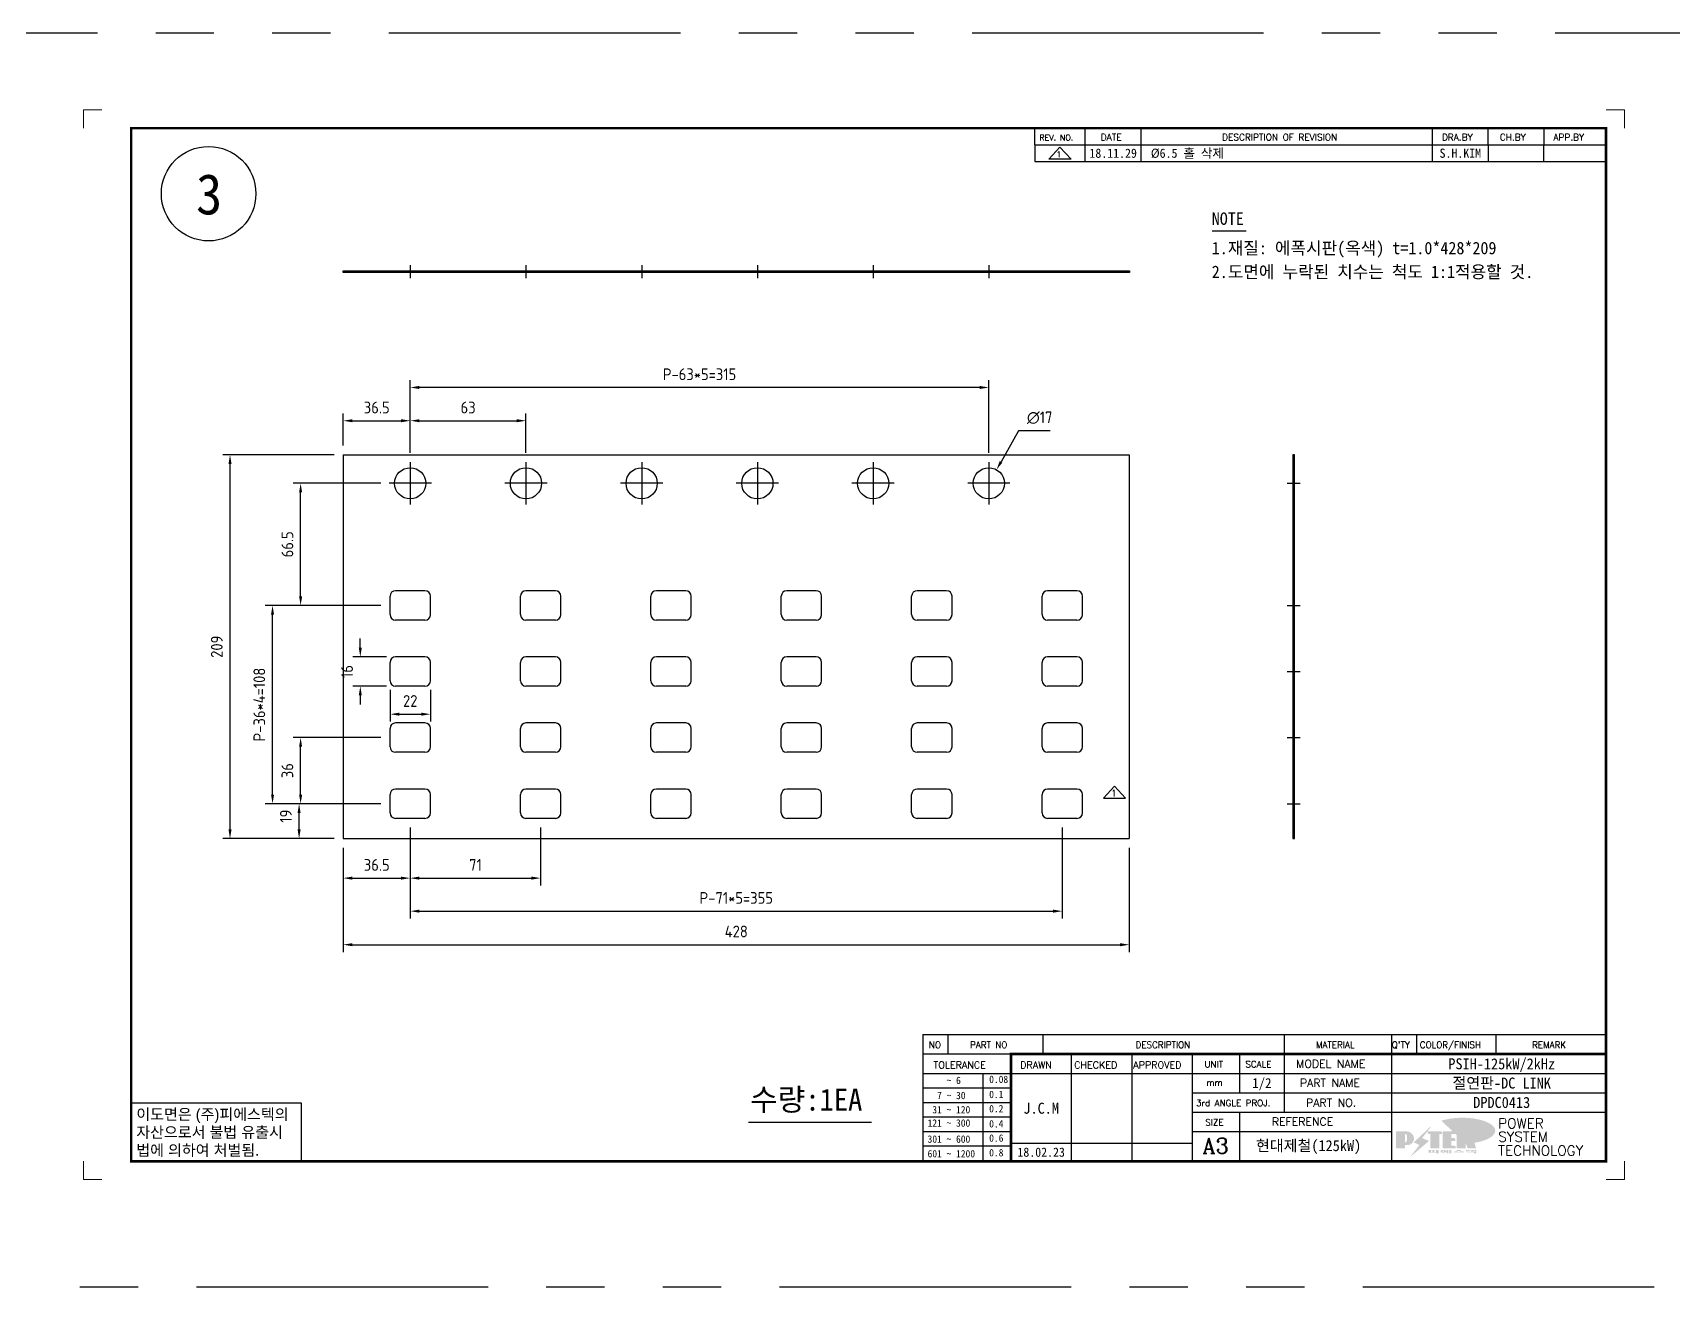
# Model space of a CAD drawing. Header units: millimetres. Extents: x 352 to 10586, y 0 to 3040.
# Drawn here: x 3558 to 4451, y 2121 to 2804 of the extents above; entities that cross this region are included whole.
import ezdxf
from ezdxf.enums import TextEntityAlignment as Align

# ---------------------------------------------------------------- set-up
doc = ezdxf.new("R2010")
doc.units = ezdxf.units.MM
for name, pattern in [('CENTER', [50.8, 31.75, -6.35, 6.35, -6.35]), ('HIDDEN', [9.525, 6.35, -3.175]), ('PHANTOM2', [31.75, 15.875, -3.175, 3.175, -3.175, 3.175, -3.175])]:
    doc.linetypes.add(name, pattern=pattern)
doc.layers.add('FORMAT-1', color=7, linetype='Continuous')
doc.layers.add('line', color=3, linetype='Continuous')
doc.styles.add('h1', font='')
doc.styles.add('HAN', font='')
doc.styles.add('RC', font='ROMANC.SHX')
doc.styles.add('ROMANS', font='romans')
doc.styles.add('ROMANT', font='romant')
doc.styles.get("Standard").update_dxf_attribs({"font": 'ISOCP.SHX', "bigfont": 'WHGTXT.SHX'})
doc.styles.get('h1').set_extended_font_data('New Gulim')
doc.styles.get('HAN').set_extended_font_data('GulimChe')
doc.dimstyles.new('PS-2', dxfattribs={"dimscale": 2, "dimtxt": 3.2, "dimasz": 2.5, "dimexe": 2, "dimexo": 2.5, "dimgap": 2, "dimtad": 1, "dimtoh": 1, "dimrnd": 0.05, "dimzin": 12, "dimdsep": 46, "dimtxsty": 'Standard', "dimcen": 0, "dimclrt": 2, "dimazin": 3, "dimtfac": 1, "dimtofl": 0, "dimtmove": 0, "dimatfit": 3, "dimfxl": 0, "dimtolj": 1, "dimtzin": 0, "dimarcsym": 0})

# ---------------------------------------------------------------- blocks, each defined once
blk = doc.blocks.new('re3')
at = {"color": 180}
for p, q in [((0, 0), (0, -4.55)), ((6.87, -0.64), (3.86, -3.91)), ((9.88, -3.91), (3.86, -3.91)), ((6.87, -0.64), (9.88, -3.91)), ((13.74, -4.55), (13.74, 0)), ((28.97, -4.55), (28.97, 0)), ((108.25, -4.55), (108.25, 0)), ((123.49, -4.55), (123.49, 0)), ((138.64, -4.55), (138.64, 0)), ((0, -4.55), (155.53, -4.55))]:
    blk.add_line(p, q, dxfattribs=at)
at = {"color": 2, "style": 'RC', "oblique": 15}
blk.add_attdef('REV.NO', text='', height=1.56, dxfattribs=at).set_placement((6.59, -2.56), align=Align.MIDDLE_CENTER)
blk.add_attdef('-1', text='', height=1.56, dxfattribs=at).set_placement((9.37, -1.66), align=Align.MIDDLE_LEFT)
at = {"color": 2, "style": 'HAN'}
for tag, p in [('REV.-DATE', (21.36, -2.28)), ('DRA.BY', (115.87, -2.28)), ('CH.BY', (131.07, -2.28)), ('APP.BY', (147.09, -2.28))]:
    blk.add_attdef(tag, text='', height=2.5, dxfattribs=at).set_placement(p, align=Align.MIDDLE_CENTER)
blk.add_attdef('DESCRIPTION-OF-REVISION', text='', height=2.5, dxfattribs=at).set_placement((31.61, -2.28), align=Align.MIDDLE_LEFT)
blk = doc.blocks.new('t3')
for p, q in [((0, 15.88), (46.25, 15.88)), ((0, 15.88), (0, 0)), ((46.25, 15.88), (46.25, 0)), ((0, 0), (46.25, 0))]:
    blk.add_line(p, q)
at = {"color": 1, "style": 'h1'}
for s, p in [('이도면은 (주)피에스텍의', (1.4, 11.29)), ('자산으로서 불법 유출시', (1.4, 6.41)), ('법에 의하여 처벌됨.', (1.4, 1.52))]:
    blk.add_text(s, height=3, dxfattribs=at).set_placement(p)
blk = doc.blocks.new('new LOGO')
at = {"layer": 'line'}
h = blk.add_hatch(color=1, dxfattribs=at)
h.paths.add_polyline_path([(41.5, 16.4), (54.3, 16.4, 1), (54.3, 82.9), (0, 82.9), (0, -0.1), (41.5, -0.1)])
h.paths.add_polyline_path([(41.5, 27.9), (41.5, 71.9), (43.6, 71.9, -0.414214), (54.6, 60.9), (54.6, 38.9, -0.414214), (43.6, 27.9)], flags=16)
h.paths.add_polyline_path([(214.7, 71.9), (227.5, 71.9), (227.5, 82.9), (159.7, 82.9), (159.7, 71.9), (172.5, 71.9), (172.5, -0.1), (214.7, -0.1)])
h.paths.add_polyline_path([(276, 37.4), (294.8, 37.4), (294.8, 49.1), (276, 49.1), (276, 71.9), (294.8, 71.9), (294.8, 82.9), (234.5, 82.9), (234.5, -0.1), (297, -0.1), (297, 10.9), (276, 10.9)])
h.paths.add_polyline_path([(347.2, 35.2), (359.7, -0.1), (400.5, -0.1), (379.6, 66.8), (399.7, 82.9), (380.6, 82.9), (347.2, 61.6), (347.2, 82.9), (305.5, 82.9), (305.5, -0.1), (347.2, -0.1)])
h = blk.add_hatch(color=250, dxfattribs=at)
h.paths.add_polyline_path([(44.5, 69.4), (46.6, 69.4, -0.129793), (52, 68, 0.221832), (43.6, 71.9), (41.5, 71.9), (41.5, 27.9), (43.6, 27.9, 0.02048), (44.5, 28)], flags=17)
h.paths.add_polyline_path([(44.5, 13.9), (57.3, 13.9, 0.72362), (77.1, 73.9, -0.679777), (54.3, 16.4), (41.5, 16.4), (41.5, -0.1), (3, -0.1), (3, -2.6), (44.5, -2.6)])
h.paths.add_polyline_path([(117.9, 14.2), (71.5, -44.4), (77.1, -39.6), (120.8, 15.6), (92, 28.9), (173.3, 106), (177.5, 111.4), (89.1, 27.6)])
h.paths.add_polyline_path([(162.7, 71.9), (162.7, 69.4), (172.5, 69.4), (172.5, 71.9)], flags=17)
h.paths.add_polyline_path([(217.7, 69.4), (230.5, 69.4), (230.5, 80.4), (227.5, 80.4), (227.5, 71.9), (214.7, 71.9), (214.7, -0.1), (175.5, -0.1), (175.5, -2.6), (217.7, -2.6)])
h.paths.add_polyline_path([(297.8, 46.6), (294.8, 46.6), (294.8, 37.4), (276, 37.4), (276, 10.9), (279, 10.9), (279, 34.9), (297.8, 34.9)])
h.paths.add_polyline_path([(300, 8.4), (297, 8.4), (297, -0.1), (237.5, -0.1), (237.5, -2.6), (300, -2.6)])
h.paths.add_polyline_path([(297.8, 80.4), (294.8, 80.4), (294.8, 71.9), (276, 71.9), (276, 49.1), (279, 49.1), (279, 69.4), (297.8, 69.4)])
h.paths.add_polyline_path([(350.2, 80.4), (347.2, 80.4), (347.2, 61.6), (350.2, 63.5)])
h.paths.add_polyline_path([(350.2, 26.7), (347.2, 35.2), (347.2, -0.1), (308.5, -0.1), (308.5, -2.6), (350.2, -2.6)])
h.paths.add_polyline_path([(402.7, 80.4), (396.5, 80.4), (379.6, 66.8), (400.5, -0.1), (361.8, -0.1), (362.7, -2.6), (403.5, -2.6), (382.6, 64.3)])
blk.add_hatch(color=5, dxfattribs=at).paths.add_polyline_path([(166.3, 35), (131, 49), (180.4, 112.7), (92, 28.9), (120.8, 15.6), (74.4, -43)])
h = blk.add_hatch(color=253, dxfattribs=at)
edge = h.paths.add_edge_path()
edge.add_ellipse((333.9, 86.4), major_axis=(-165.9, 0), ratio=0.39426, start_angle=111.51268, end_angle=334.46902)
edge.add_ellipse((314.1, 81.2), major_axis=(-153.7, 0), ratio=0.40699, start_angle=121.30662, end_angle=327.74369, ccw=False)
edge.add_line((394, 27.8), (394.7, 25.6))
h = blk.add_hatch(color=250, dxfattribs=at)
edge = h.paths.add_edge_path()
edge.add_ellipse((237.8, -17.6), major_axis=(-14.3, 0), ratio=0.526336, start_angle=192.2456, end_angle=269.07481)
edge.add_line((238.1, -10.1), (237.6, -10.1))
edge.add_ellipse((237.8, -17.6), major_axis=(-14.3, 0), ratio=0.526336, start_angle=270.92519, end_angle=449.07481)
edge.add_line((237.6, -25.1), (238.1, -25.1))
edge.add_ellipse((237.8, -17.6), major_axis=(-14.3, 0), ratio=0.526336, start_angle=450.92519, end_angle=527.7544)
edge.add_line((251.7, -19.2), (254.1, -19.2))
edge.add_line((254.1, -19.2), (254.1, -27.1))
edge.add_line((254.1, -27.1), (263.1, -27.1))
edge.add_line((263.1, -27.1), (263.1, -10.1))
edge.add_line((263.1, -10.1), (254.1, -10.1))
edge.add_line((254.1, -10.1), (254.1, -16))
edge.add_line((254.1, -16), (251.7, -16))
h.paths.add_polyline_path([(241, -16.4), (241, -18.7, -1), (234.4, -18.7), (234.4, -16.4, -1)], flags=16)
h.paths.add_polyline_path([(278.2, -10.1), (268.1, -10.1), (268.1, -27.1), (278.2, -27.1)])
h.paths.add_polyline_path([(310.3, -10.1), (310.3, -11.1, -0.157169), (289.3, -17.5), (294, -19.9, 0.128407), (316.3, -15.9, 0.128407), (338.6, -19.9), (343.3, -17.5, -0.157169), (322.2, -11.1), (322.2, -10.1)])
h.paths.add_polyline_path([(342.1, -25.1), (342.1, -22.3), (290.4, -22.3), (290.4, -25.1)])
h.paths.add_polyline_path([(352, -10.1), (352, -16.2, 0.414214), (354, -18.2), (378.7, -18.2), (378.7, -19.6), (390.2, -19.6), (390.2, -10.1), (378.7, -10.1), (378.7, -13.6), (374.7, -13.6), (374.7, -15.1), (378.7, -15.1), (378.7, -16.2), (364.7, -16.2), (364.7, -15.1), (371.2, -15.1), (371.2, -13.6), (364.7, -13.6), (364.7, -12.6), (374.7, -12.6), (374.7, -10.1)])
h.paths.add_polyline_path([(393.8, -10.1), (393.8, -19.6), (405, -19.6), (405, -10.1)])
h.paths.add_polyline_path([(405, -27.1), (405, -20.9), (356.8, -20.9), (356.8, -23), (391.8, -23), (391.8, -27.1)])
h.paths.add_polyline_path([(200.4, -10.1), (200.4, -22.3), (193.2, -22.3), (193.2, -12.6), (196.6, -12.6), (196.6, -10.1), (161, -10.1), (161, -12.6), (164.5, -12.6), (164.5, -22.3), (161, -22.3), (161, -25.1), (200.4, -25.1), (200.4, -27.1), (213.9, -27.1), (213.9, -10.1)])
h.paths.add_polyline_path([(182, -12.6), (175.6, -12.6), (175.6, -22.3), (182, -22.3)], flags=17)
blk = doc.blocks.new('format-3')
at = {"color": 3, "lineweight": 9}
for p, q in [((0, 286.3), (0, 291.3)), ((5, 291.3), (0, 291.3)), ((414.5, 291.3), (419.5, 291.3)), ((419.5, 286.3), (419.5, 291.3)), ((0, 5), (0, 0)), ((419.5, 5), (419.5, 0)), ((5, 0), (0, 0)), ((414.5, 0), (419.5, 0))]:
    blk.add_line(p, q, dxfattribs=at)
at = {"color": 180}
for p, q in [((258.97, 281.75), (258.97, 286.3)), ((272.71, 281.75), (272.71, 286.3)), ((287.94, 281.75), (287.94, 286.3)), ((367.22, 281.75), (367.22, 286.3)), ((382.45, 281.75), (382.45, 286.3)), ((397.61, 281.75), (397.61, 286.3)), ((258.97, 281.75), (414.5, 281.75)), ((228.5, 39.49), (228.5, 5)), ((228.5, 39.49), (414.5, 39.49)), ((235.29, 39.49), (235.29, 34.21)), ((261.24, 34.21), (261.24, 39.49)), ((326.9, 39.49), (326.9, 34.21)), ((356.11, 39.49), (356.11, 34.21)), ((362.93, 39.49), (362.93, 34.21)), ((384.48, 39.49), (384.48, 34.21)), ((228.5, 34.21), (252.48, 34.21)), ((268.96, 5), (268.96, 34.21)), ((285.45, 5), (285.45, 34.21)), ((301.94, 5), (301.94, 34.21)), ((314.72, 34.21), (314.72, 23.65)), ((326.9, 34.21), (326.9, 18.37)), ((356.11, 34.21), (356.11, 5)), ((228.5, 28.93), (252.48, 28.93)), ((244.89, 5.23), (244.89, 28.93)), ((252.48, 28.93), (414.5, 28.93)), ((228.5, 24.98), (252.48, 24.98)), ((301.94, 23.65), (414.5, 23.65)), ((228.5, 21.03), (252.48, 21.03)), ((301.94, 18.37), (414.5, 18.37)), ((314.72, 18.37), (314.72, 5)), ((228.5, 17.08), (252.48, 17.08)), ((228.5, 13.13), (252.48, 13.13)), ((228.5, 9.18), (252.48, 9.18)), ((252.48, 9.95), (301.94, 9.95)), ((301.94, 13.09), (356.11, 13.09))]:
    blk.add_line(p, q, dxfattribs=at)
at = {"const_width": 0.7}
blk.add_lwpolyline([(252.48, 5), (252.48, 34.21), (414.5, 34.21)], dxfattribs=at)
at = {"layer": 'FORMAT-1', "const_width": 0.7}
blk.add_lwpolyline([(13, 5), (13, 286.3), (414.5, 286.3), (414.5, 5)], close=True, dxfattribs=at)
blk.add_blockref('t3', (13, 5))
at = {"xscale": 0.05400000000000027, "yscale": 0.05400000000000027, "zscale": 0.05400000000000027}
blk.add_blockref('new LOGO', (357.35, 8.65), dxfattribs=at)
at = {"color": 2}
for s, height, style, p in [('REV. NO.', 1.56, 'RC', (260.23, 282.95)), ('DATE', 1.788, 'RC', (276.95, 282.94)), ('DESCRIPTION OF REVISION', 1.7875, 'RC', (309.98, 282.94)), ('DRA.BY', 1.788, 'RC', (369.83, 282.94)), ('CH.BY', 1.788, 'RC', (385.59, 282.94)), ('APP.BY', 1.788, 'RC', (400.18, 282.94)), ('NO', 1.742, 'RC', (230.16, 35.83)), ('PART NO', 1.742, 'RC', (241.36, 35.83)), ('DESCRIPTION', 1.7424, 'RC', (286.43, 35.83)), ('MATERIAL', 1.742, 'RC', (335.52, 35.83)), ("Q'TY", 1.742, 'RC', (356.17, 35.83)), ('COLOR/FINISH', 1.7424, 'RC', (363.8, 35.83)), ('REMARK', 1.742, 'RC', (394.37, 35.83)), (' TOLERANCE', 1.9, 'RC', (230.11, 30.22)), ('DRAWN', 1.9, 'RC', (255, 30.22)), ('CHECKED', 1.9, 'RC', (269.71, 30.22)), ('APPROVED', 1.9, 'RC', (285.8, 30.22)), ('UNIT', 1.742, 'RC', (305.19, 30.55)), ('SCALE', 1.742, 'RC', (316.32, 30.55)), ('MODEL NAME', 2.178, 'RC', (330.12, 30.46)), ('    ~ 6', 2, 'HAN', (229.8, 26.03)), ('0.08', 2, 'HAN', (246.57, 26.31)), ('PART NAME', 2.178, 'RC', (331.17, 25.24)), ('  7 ~ 30', 2, 'HAN', (229.8, 21.91)), ('0.1', 2, 'HAN', (246.57, 22.2)), ('mm', 1.742, 'RC', (305.67, 25.56)), (' 31 ~ 120', 2, 'HAN', (229.8, 18.04)), ('0.2', 2, 'HAN', (246.57, 18.32)), ('3rd ANGLE PROJ.', 1.7424, 'RC', (302.87, 19.97)), ('PART NO.', 2.178, 'RC', (332.84, 19.85)), ('121 ~ 300', 2, 'HAN', (229.8, 14.42)), ('0.4', 2, 'HAN', (246.57, 14.2)), ('SIZE', 1.742, 'RC', (305.39, 14.71)), ('REFERENCE', 2.178, 'RC', (323.52, 14.69)), ('301 ~ 600', 2, 'HAN', (229.8, 10.04)), ('0.6', 2, 'HAN', (246.57, 10.32)), ('601 ~ 1200', 2, 'HAN', (229.8, 6.05)), ('0.8', 2, 'HAN', (246.57, 6.33))]:
    blk.add_text(s, height=height, dxfattribs=dict(at, style=style)).set_placement(p)
at = {"style": 'ROMANT'}
for s, p in [('POWER', (385.15, 13.96)), ('TECHNOLOGY', (385.15, 6.56)), ('SYSTEM', (385.15, 10.31))]:
    blk.add_text(s, height=2.7, dxfattribs=at).set_placement(p)
at = {"color": 2, "lineweight": 25, "style": 'RC'}
blk.add_text('A3', height=4.182, dxfattribs=at).set_placement((304.61, 7.14))
at = {"style": 'HAN'}
for tag, height, p in [('MODEL-NAME', 3, (386.1, 31.53)), ('SCALE', 2.7, (320.81, 26.29)), ('PART-NAME', 3, (386.1, 26.29)), ('PART-NO', 3, (386.1, 21.01)), ('DRA-BY', 3, (260.72, 19.44)), ('CH-BY', 3, (277.21, 19.44)), ('APP-BY', 3, (293.7, 19.44)), ('관련업체', 3, (333.52, 9.26)), ('DRA-DATE', 2.5, (260.72, 7.47)), ('CH-DATE', 2.5, (277.21, 7.47)), ('APP-DATE', 2.5, (293.7, 7.47))]:
    blk.add_attdef(tag, text='', height=height, dxfattribs=at).set_placement(p, align=Align.MIDDLE_CENTER)
blk = doc.blocks.new('*D538')
at = {"color": 0, "lineweight": -2}
for p, q in [((3727.14, 2359.97), (3727.14, 2303.2)), ((4155.14, 2359.97), (4155.14, 2303.2)), ((3732.14, 2307.2), (4150.14, 2307.2))]:
    blk.add_line(p, q, dxfattribs=at)
at = {"color": 0}
for points in [[(3732.14, 2308.03), (3732.14, 2306.36), (3727.14, 2307.2)], [(4150.14, 2308.03), (4150.14, 2306.36), (4155.14, 2307.2)]]:
    blk.add_solid(points, dxfattribs=at)
at = {"layer": 'Defpoints', "color": 0}
for p in [(3727.14, 2364.97, -0.01), (4155.14, 2364.97, -0.01), (4155.14, 2307.2)]:
    blk.add_point(p, dxfattribs=at)
at = {"color": 2, "insert": (3941.14, 2314.4), "char_height": 6.4, "attachment_point": 5}
blk.add_mtext('\\A1;428', dxfattribs=at)
blk = doc.blocks.new('*D539')
at = {"color": 0, "lineweight": -2}
for p, q in [((3722.14, 2573.97), (3661.51, 2573.97)), ((3665.51, 2369.97), (3665.51, 2568.97)), ((3722.14, 2364.97), (3661.51, 2364.97))]:
    blk.add_line(p, q, dxfattribs=at)
at = {"color": 0}
for points in [[(3664.68, 2568.97), (3666.35, 2568.97), (3665.51, 2573.97)], [(3664.68, 2369.97), (3666.35, 2369.97), (3665.51, 2364.97)]]:
    blk.add_solid(points, dxfattribs=at)
at = {"layer": 'Defpoints', "color": 0}
for p in [(3665.51, 2573.97), (3727.14, 2573.97, -0.01), (3727.14, 2364.97, -0.01)]:
    blk.add_point(p, dxfattribs=at)
at = {"color": 2, "insert": (3658.31, 2469.47), "char_height": 6.4, "attachment_point": 5, "rotation": 90}
blk.add_mtext('\\A1;209', dxfattribs=at)
blk = doc.blocks.new('*D380')
at = {"color": 0, "lineweight": -2}
for p, q in [((3763.64, 2370.97), (3763.64, 2339.45)), ((3727.14, 2359.97), (3727.14, 2339.45)), ((3732.14, 2343.45), (3758.64, 2343.45))]:
    blk.add_line(p, q, dxfattribs=at)
at = {"color": 0}
for points in [[(3732.14, 2344.29), (3732.14, 2342.62), (3727.14, 2343.45)], [(3758.64, 2344.29), (3758.64, 2342.62), (3763.64, 2343.45)]]:
    blk.add_solid(points, dxfattribs=at)
at = {"layer": 'Defpoints', "color": 0}
for p in [(3763.64, 2375.97, -0.01), (3727.14, 2364.97, -0.01), (3763.64, 2343.45)]:
    blk.add_point(p, dxfattribs=at)
at = {"color": 2, "insert": (3745.39, 2350.65), "char_height": 6.4, "attachment_point": 5}
blk.add_mtext('\\A1;36.5', dxfattribs=at)
blk = doc.blocks.new('*D381')
at = {"color": 0, "lineweight": -2}
for p, q in [((3763.64, 2370.97), (3763.64, 2339.45)), ((3834.64, 2370.97), (3834.64, 2339.45)), ((3768.64, 2343.45), (3829.64, 2343.45))]:
    blk.add_line(p, q, dxfattribs=at)
at = {"color": 0}
for points in [[(3768.64, 2344.29), (3768.64, 2342.62), (3763.64, 2343.45)], [(3829.64, 2344.29), (3829.64, 2342.62), (3834.64, 2343.45)]]:
    blk.add_solid(points, dxfattribs=at)
at = {"layer": 'Defpoints', "color": 0}
for p in [(3763.64, 2375.97, -0.01), (3834.64, 2375.97, -0.01), (3834.64, 2343.45)]:
    blk.add_point(p, dxfattribs=at)
at = {"color": 2, "insert": (3799.14, 2350.65), "char_height": 6.4, "attachment_point": 5}
blk.add_mtext('\\A1;71', dxfattribs=at)
blk = doc.blocks.new('*D382')
at = {"color": 0, "lineweight": -2}
for p, q in [((3763.64, 2370.97), (3763.64, 2321.46)), ((4118.64, 2370.97), (4118.64, 2321.46)), ((3768.64, 2325.46), (4113.64, 2325.46))]:
    blk.add_line(p, q, dxfattribs=at)
at = {"color": 0}
for points in [[(3768.64, 2326.3), (3768.64, 2324.63), (3763.64, 2325.46)], [(4113.64, 2326.3), (4113.64, 2324.63), (4118.64, 2325.46)]]:
    blk.add_solid(points, dxfattribs=at)
at = {"layer": 'Defpoints', "color": 0}
for p in [(3763.64, 2375.97, -0.01), (4118.64, 2375.97, -0.01), (4118.64, 2325.46)]:
    blk.add_point(p, dxfattribs=at)
at = {"color": 2, "insert": (3941.14, 2332.66), "char_height": 6.4, "attachment_point": 5}
blk.add_mtext('\\A1;P-71*5=355', dxfattribs=at)
blk = doc.blocks.new('*D383')
at = {"color": 0, "lineweight": -2}
for p, q in [((3747.64, 2383.97), (3699.12, 2383.97)), ((3703.12, 2369.97), (3703.12, 2378.97)), ((3722.14, 2364.97), (3699.12, 2364.97))]:
    blk.add_line(p, q, dxfattribs=at)
at = {"color": 0}
for points in [[(3702.29, 2378.97), (3703.95, 2378.97), (3703.12, 2383.97)], [(3702.29, 2369.97), (3703.95, 2369.97), (3703.12, 2364.97)]]:
    blk.add_solid(points, dxfattribs=at)
at = {"layer": 'Defpoints', "color": 0}
for p in [(3703.12, 2383.97), (3752.64, 2383.97, -0.01), (3727.14, 2364.97, -0.01)]:
    blk.add_point(p, dxfattribs=at)
at = {"color": 2, "insert": (3695.92, 2377.22), "char_height": 6.4, "attachment_point": 5, "rotation": 90}
blk.add_mtext('\\A1;19', dxfattribs=at)
blk = doc.blocks.new('*D384')
at = {"color": 0, "lineweight": -2}
for p, q in [((3747.64, 2419.97), (3699.95, 2419.97)), ((3703.95, 2388.97), (3703.95, 2414.97)), ((3747.64, 2383.97), (3699.95, 2383.97))]:
    blk.add_line(p, q, dxfattribs=at)
at = {"color": 0}
for points in [[(3703.12, 2414.97), (3704.79, 2414.97), (3703.95, 2419.97)], [(3703.12, 2388.97), (3704.79, 2388.97), (3703.95, 2383.97)]]:
    blk.add_solid(points, dxfattribs=at)
at = {"layer": 'Defpoints', "color": 0}
for p in [(3703.95, 2419.97), (3752.64, 2419.97, -0.01), (3752.64, 2383.97, -0.01)]:
    blk.add_point(p, dxfattribs=at)
at = {"color": 2, "insert": (3696.75, 2401.97), "char_height": 6.4, "attachment_point": 5, "rotation": 90}
blk.add_mtext('\\A1;36', dxfattribs=at)
blk = doc.blocks.new('*D385')
at = {"color": 0, "lineweight": -2}
for p, q in [((3747.64, 2491.97), (3684.66, 2491.97)), ((3688.66, 2388.97), (3688.66, 2486.97)), ((3747.64, 2383.97), (3684.66, 2383.97))]:
    blk.add_line(p, q, dxfattribs=at)
at = {"color": 0}
for points in [[(3687.83, 2486.97), (3689.49, 2486.97), (3688.66, 2491.97)], [(3687.83, 2388.97), (3689.49, 2388.97), (3688.66, 2383.97)]]:
    blk.add_solid(points, dxfattribs=at)
at = {"layer": 'Defpoints', "color": 0}
for p in [(3688.66, 2491.97), (3752.64, 2491.97, -0.01), (3752.64, 2383.97, -0.01)]:
    blk.add_point(p, dxfattribs=at)
at = {"color": 2, "insert": (3681.46, 2437.97), "char_height": 6.4, "attachment_point": 5, "rotation": 90}
blk.add_mtext('\\A1;P-36*4=108', dxfattribs=at)
blk = doc.blocks.new('*D570')
at = {"color": 0, "lineweight": -2}
for p, q in [((3747.64, 2558.47), (3699.95, 2558.47)), ((3703.95, 2496.97), (3703.95, 2553.47)), ((3747.64, 2491.97), (3699.95, 2491.97))]:
    blk.add_line(p, q, dxfattribs=at)
at = {"color": 0}
for points in [[(3703.12, 2553.47), (3704.79, 2553.47), (3703.95, 2558.47)], [(3703.12, 2496.97), (3704.79, 2496.97), (3703.95, 2491.97)]]:
    blk.add_solid(points, dxfattribs=at)
at = {"layer": 'Defpoints', "color": 0}
for p in [(3703.95, 2558.47), (3752.64, 2558.47, -0.01), (3752.64, 2491.97, -0.01)]:
    blk.add_point(p, dxfattribs=at)
at = {"color": 2, "insert": (3696.75, 2525.22), "char_height": 6.4, "attachment_point": 5, "rotation": 90}
blk.add_mtext('\\A1;66.5', dxfattribs=at)
blk = doc.blocks.new('*D571')
at = {"color": 0, "lineweight": -2}
for p, q in [((3727.14, 2578.97), (3727.14, 2596.54)), ((3732.14, 2592.54), (3758.64, 2592.54)), ((3763.64, 2574.97), (3763.64, 2596.54))]:
    blk.add_line(p, q, dxfattribs=at)
at = {"color": 0}
for points in [[(3732.14, 2593.37), (3732.14, 2591.7), (3727.14, 2592.54)], [(3758.64, 2593.37), (3758.64, 2591.7), (3763.64, 2592.54)]]:
    blk.add_solid(points, dxfattribs=at)
at = {"layer": 'Defpoints', "color": 0}
for p in [(3763.64, 2592.54), (3727.14, 2573.97), (3763.64, 2569.97, -0.01)]:
    blk.add_point(p, dxfattribs=at)
at = {"color": 2, "insert": (3745.39, 2599.74), "char_height": 6.4, "attachment_point": 5}
blk.add_mtext('\\A1;36.5', dxfattribs=at)
blk = doc.blocks.new('*D572')
at = {"color": 0, "lineweight": -2}
for p, q in [((3763.64, 2574.97), (3763.64, 2596.54)), ((3768.64, 2592.54), (3821.64, 2592.54)), ((3826.64, 2574.97), (3826.64, 2596.54))]:
    blk.add_line(p, q, dxfattribs=at)
at = {"color": 0}
for points in [[(3768.64, 2593.37), (3768.64, 2591.7), (3763.64, 2592.54)], [(3821.64, 2593.37), (3821.64, 2591.7), (3826.64, 2592.54)]]:
    blk.add_solid(points, dxfattribs=at)
at = {"layer": 'Defpoints', "color": 0}
for p in [(3826.64, 2592.54), (3763.64, 2569.97, -0.01), (3826.64, 2569.97, -0.01)]:
    blk.add_point(p, dxfattribs=at)
at = {"color": 2, "insert": (3795.14, 2599.74), "char_height": 6.4, "attachment_point": 5}
blk.add_mtext('\\A1;63', dxfattribs=at)
blk = doc.blocks.new('*D573')
at = {"color": 0, "lineweight": -2}
for p, q in [((3763.64, 2574.97), (3763.64, 2614.64)), ((4073.64, 2610.64), (3768.64, 2610.64)), ((4078.64, 2574.97), (4078.64, 2614.64))]:
    blk.add_line(p, q, dxfattribs=at)
at = {"color": 0}
for points in [[(3768.64, 2611.48), (3768.64, 2609.81), (3763.64, 2610.64)], [(4073.64, 2611.48), (4073.64, 2609.81), (4078.64, 2610.64)]]:
    blk.add_solid(points, dxfattribs=at)
at = {"layer": 'Defpoints', "color": 0}
for p in [(3763.64, 2610.64), (3763.64, 2569.97, -0.01), (4078.64, 2569.97, -0.01)]:
    blk.add_point(p, dxfattribs=at)
at = {"color": 2, "insert": (3921.14, 2617.84), "char_height": 6.4, "attachment_point": 5}
blk.add_mtext('\\A1;P-63*5=315', dxfattribs=at)
blk = doc.blocks.new('*D574')
at = {"color": 0, "lineweight": -2}
for p, q in [((4094.86, 2586.98), (4085.31, 2570.2)), ((4112.09, 2586.98), (4094.86, 2586.98))]:
    blk.add_line(p, q, dxfattribs=at)
at = {"color": 0}
blk.add_solid([(4084.59, 2570.61), (4086.04, 2569.79), (4082.84, 2565.86)], dxfattribs=at)
at = {"layer": 'Defpoints', "color": 0}
for p in [(4082.84, 2565.86, -0.01), (4074.43, 2551.08, -0.01)]:
    blk.add_point(p, dxfattribs=at)
at = {"color": 2, "insert": (4106.33, 2594.18), "char_height": 6.4, "attachment_point": 5}
blk.add_mtext('\\A1;∅17', dxfattribs=at)
blk = doc.blocks.new('*D575')
at = {"color": 0, "lineweight": -2}
for p, q in [((3752.64, 2445.97), (3752.64, 2428.73)), ((3774.64, 2445.97), (3774.64, 2428.73)), ((3757.64, 2432.73), (3769.64, 2432.73))]:
    blk.add_line(p, q, dxfattribs=at)
at = {"color": 0}
for points in [[(3757.64, 2433.56), (3757.64, 2431.9), (3752.64, 2432.73)], [(3769.64, 2433.56), (3769.64, 2431.9), (3774.64, 2432.73)]]:
    blk.add_solid(points, dxfattribs=at)
at = {"layer": 'Defpoints', "color": 0}
for p in [(3752.64, 2450.97, -0.01), (3774.64, 2450.97, -0.01), (3774.64, 2432.73)]:
    blk.add_point(p, dxfattribs=at)
at = {"color": 2, "insert": (3763.64, 2439.93), "char_height": 6.4, "attachment_point": 5}
blk.add_mtext('\\A1;22', dxfattribs=at)
blk = doc.blocks.new('*D576')
at = {"color": 0, "lineweight": -2}
for p, q in [((3736.44, 2468.97), (3736.44, 2473.97)), ((3750.64, 2463.97), (3732.44, 2463.97)), ((3750.64, 2447.97), (3732.44, 2447.97)), ((3736.44, 2442.97), (3736.44, 2437.97))]:
    blk.add_line(p, q, dxfattribs=at)
at = {"color": 0}
for points in [[(3735.61, 2468.97), (3737.27, 2468.97), (3736.44, 2463.97)], [(3735.61, 2442.97), (3737.27, 2442.97), (3736.44, 2447.97)]]:
    blk.add_solid(points, dxfattribs=at)
at = {"layer": 'Defpoints', "color": 0}
for p in [(3736.44, 2463.97), (3755.64, 2463.97, -0.01), (3755.64, 2447.97, -0.01)]:
    blk.add_point(p, dxfattribs=at)
at = {"color": 2, "insert": (3729.24, 2455.97), "char_height": 6.4, "attachment_point": 5, "rotation": 90}
blk.add_mtext('\\A1;16', dxfattribs=at)

msp = doc.modelspace()

# ---------------------------------------------------------------- linework, layer by layer
for p, q in [((4200.306, 2696.028), (4218.68, 2696.028)), ((3947.804, 2210.625), (4014.807, 2210.625))]:
    msp.add_line(p, q)
at = {"linetype": 'HIDDEN'}
for p, q in [((3755.136, 2674.173, -0.01), (3755.136, 2673.173, -0.01)), ((3772.136, 2674.173, -0.01), (3772.136, 2673.173, -0.01)), ((3818.136, 2674.173, -0.01), (3818.136, 2673.173, -0.01)), ((3835.136, 2674.173, -0.01), (3835.136, 2673.173, -0.01)), ((3881.136, 2674.173, -0.01), (3881.136, 2673.173, -0.01)), ((3898.136, 2674.173, -0.01), (3898.136, 2673.173, -0.01)), ((3944.136, 2674.173, -0.01), (3944.136, 2673.173, -0.01)), ((3961.136, 2674.173, -0.01), (3961.136, 2673.173, -0.01)), ((4007.136, 2674.173, -0.01), (4007.136, 2673.173, -0.01)), ((4024.136, 2674.173, -0.01), (4024.136, 2673.173, -0.01)), ((4070.136, 2674.173, -0.01), (4070.136, 2673.173, -0.01)), ((4087.136, 2674.173, -0.01), (4087.136, 2673.173, -0.01)), ((4244.134, 2566.969, -0.01), (4245.134, 2566.969, -0.01)), ((4244.134, 2549.969, -0.01), (4245.134, 2549.969, -0.01)), ((4244.086, 2499.969, -0.011), (4245.086, 2499.969, -0.011)), ((4244.086, 2483.969, -0.011), (4245.086, 2483.969, -0.011)), ((4244.086, 2463.969, -0.011), (4245.086, 2463.969, -0.011)), ((4244.086, 2447.969, -0.011), (4245.086, 2447.969, -0.011)), ((4244.086, 2427.969, -0.011), (4245.086, 2427.969, -0.011)), ((4244.086, 2411.969, -0.011), (4245.086, 2411.969, -0.011)), ((4244.086, 2391.969, -0.011), (4245.086, 2391.969, -0.011)), ((4244.086, 2375.969, -0.011), (4245.086, 2375.969, -0.011))]:
    msp.add_line(p, q, dxfattribs=at)
at = {"color": 1, "linetype": 'CENTER'}
for p, q in [((3763.636, 2677.173, -0.01), (3763.636, 2670.173, -0.01)), ((3826.636, 2677.173, -0.01), (3826.636, 2670.173, -0.01)), ((3889.636, 2677.173, -0.01), (3889.636, 2670.173, -0.01)), ((3952.636, 2677.173, -0.01), (3952.636, 2670.173, -0.01)), ((4015.636, 2677.173, -0.01), (4015.636, 2670.173, -0.01)), ((4078.636, 2677.173, -0.01), (4078.636, 2670.173, -0.01)), ((3763.636, 2569.969, -0.01), (3763.636, 2546.969, -0.01)), ((3826.636, 2569.969, -0.01), (3826.636, 2546.969, -0.01)), ((3889.636, 2569.969, -0.01), (3889.636, 2546.969, -0.01)), ((3952.636, 2569.969, -0.01), (3952.636, 2546.969, -0.01)), ((4015.636, 2569.969, -0.01), (4015.636, 2546.969, -0.01)), ((4078.636, 2569.969, -0.01), (4078.636, 2546.969, -0.01)), ((3775.136, 2558.469, -0.01), (3752.136, 2558.469, -0.01)), ((3838.136, 2558.469, -0.01), (3815.136, 2558.469, -0.01)), ((3901.136, 2558.469, -0.01), (3878.136, 2558.469, -0.01)), ((3964.136, 2558.469, -0.01), (3941.136, 2558.469, -0.01)), ((4027.136, 2558.469, -0.01), (4004.136, 2558.469, -0.01)), ((4090.136, 2558.469, -0.01), (4067.136, 2558.469, -0.01)), ((4241.134, 2558.469, -0.01), (4248.134, 2558.469, -0.01)), ((4241.086, 2491.969, -0.011), (4248.086, 2491.969, -0.011)), ((4241.086, 2455.969, -0.011), (4248.086, 2455.969, -0.011)), ((4241.086, 2419.969, -0.011), (4248.086, 2419.969, -0.011)), ((4241.086, 2383.969, -0.011), (4248.086, 2383.969, -0.011))]:
    msp.add_line(p, q, dxfattribs=at)
at = {"color": 2}
for p, q in [((3727.136, 2573.969, -0.011), (3727.136, 2364.969, -0.01)), ((3727.136, 2573.969, -0.011), (4155.136, 2573.969, -0.01)), ((4155.136, 2573.969, -0.01), (4155.136, 2364.969, -0.01)), ((4244.134, 2573.969, -0.01), (4244.134, 2364.969, -0.01)), ((4245.134, 2573.969, -0.01), (4244.134, 2573.969, -0.01)), ((4245.134, 2364.969, -0.01), (4245.134, 2573.969, -0.01)), ((3752.636, 2486.969, -0.01), (3752.636, 2496.969, -0.01)), ((3771.636, 2499.969, -0.01), (3755.636, 2499.969, -0.01)), ((3774.636, 2486.969, -0.01), (3774.636, 2496.969, -0.01)), ((3823.636, 2486.969, -0.01), (3823.636, 2496.969, -0.01)), ((3842.636, 2499.969, -0.01), (3826.636, 2499.969, -0.01)), ((3845.636, 2486.969, -0.01), (3845.636, 2496.969, -0.01)), ((3894.636, 2486.969, -0.01), (3894.636, 2496.969, -0.01)), ((3913.636, 2499.969, -0.01), (3897.636, 2499.969, -0.01)), ((3916.636, 2486.969, -0.01), (3916.636, 2496.969, -0.01)), ((3965.636, 2486.969, -0.01), (3965.636, 2496.969, -0.01)), ((3984.636, 2499.969, -0.01), (3968.636, 2499.969, -0.01)), ((3987.636, 2486.969, -0.01), (3987.636, 2496.969, -0.01)), ((4036.636, 2486.969, -0.01), (4036.636, 2496.969, -0.01)), ((4055.636, 2499.969, -0.01), (4039.636, 2499.969, -0.01)), ((4058.636, 2486.969, -0.01), (4058.636, 2496.969, -0.01)), ((4107.636, 2486.969, -0.01), (4107.636, 2496.969, -0.01)), ((4126.636, 2499.969, -0.01), (4110.636, 2499.969, -0.01)), ((4129.636, 2486.969, -0.01), (4129.636, 2496.969, -0.01)), ((3771.636, 2483.969, -0.01), (3755.636, 2483.969, -0.01)), ((3842.636, 2483.969, -0.01), (3826.636, 2483.969, -0.01)), ((3913.636, 2483.969, -0.01), (3897.636, 2483.969, -0.01)), ((3984.636, 2483.969, -0.01), (3968.636, 2483.969, -0.01)), ((4055.636, 2483.969, -0.01), (4039.636, 2483.969, -0.01)), ((4126.636, 2483.969, -0.01), (4110.636, 2483.969, -0.01)), ((3752.636, 2450.969, -0.01), (3752.636, 2460.969, -0.01)), ((3771.636, 2463.969, -0.01), (3755.636, 2463.969, -0.01)), ((3774.636, 2450.969, -0.01), (3774.636, 2460.969, -0.01)), ((3823.636, 2450.969, -0.01), (3823.636, 2460.969, -0.01)), ((3842.636, 2463.969, -0.01), (3826.636, 2463.969, -0.01)), ((3845.636, 2450.969, -0.01), (3845.636, 2460.969, -0.01)), ((3894.636, 2450.969, -0.01), (3894.636, 2460.969, -0.01)), ((3913.636, 2463.969, -0.01), (3897.636, 2463.969, -0.01)), ((3916.636, 2450.969, -0.01), (3916.636, 2460.969, -0.01)), ((3965.636, 2450.969, -0.01), (3965.636, 2460.969, -0.01)), ((3984.636, 2463.969, -0.01), (3968.636, 2463.969, -0.01)), ((3987.636, 2450.969, -0.01), (3987.636, 2460.969, -0.01)), ((4036.636, 2450.969, -0.01), (4036.636, 2460.969, -0.01)), ((4055.636, 2463.969, -0.01), (4039.636, 2463.969, -0.01)), ((4058.636, 2450.969, -0.01), (4058.636, 2460.969, -0.01)), ((4107.636, 2450.969, -0.01), (4107.636, 2460.969, -0.01)), ((4126.636, 2463.969, -0.01), (4110.636, 2463.969, -0.01)), ((4129.636, 2450.969, -0.01), (4129.636, 2460.969, -0.01)), ((3771.636, 2447.969, -0.01), (3755.636, 2447.969, -0.01)), ((3842.636, 2447.969, -0.01), (3826.636, 2447.969, -0.01)), ((3913.636, 2447.969, -0.01), (3897.636, 2447.969, -0.01)), ((3984.636, 2447.969, -0.01), (3968.636, 2447.969, -0.01)), ((4055.636, 2447.969, -0.01), (4039.636, 2447.969, -0.01)), ((4126.636, 2447.969, -0.01), (4110.636, 2447.969, -0.01)), ((3752.636, 2414.969, -0.01), (3752.636, 2424.969, -0.01)), ((3771.636, 2427.969, -0.01), (3755.636, 2427.969, -0.01)), ((3774.636, 2414.969, -0.01), (3774.636, 2424.969, -0.01)), ((3823.636, 2414.969, -0.01), (3823.636, 2424.969, -0.01)), ((3842.636, 2427.969, -0.01), (3826.636, 2427.969, -0.01)), ((3845.636, 2414.969, -0.01), (3845.636, 2424.969, -0.01)), ((3894.636, 2414.969, -0.01), (3894.636, 2424.969, -0.01)), ((3913.636, 2427.969, -0.01), (3897.636, 2427.969, -0.01)), ((3916.636, 2414.969, -0.01), (3916.636, 2424.969, -0.01)), ((3965.636, 2414.969, -0.01), (3965.636, 2424.969, -0.01)), ((3984.636, 2427.969, -0.01), (3968.636, 2427.969, -0.01)), ((3987.636, 2414.969, -0.01), (3987.636, 2424.969, -0.01)), ((4036.636, 2414.969, -0.01), (4036.636, 2424.969, -0.01)), ((4055.636, 2427.969, -0.01), (4039.636, 2427.969, -0.01)), ((4058.636, 2414.969, -0.01), (4058.636, 2424.969, -0.01)), ((4107.636, 2414.969, -0.01), (4107.636, 2424.969, -0.01)), ((4126.636, 2427.969, -0.01), (4110.636, 2427.969, -0.01)), ((4129.636, 2414.969, -0.01), (4129.636, 2424.969, -0.01)), ((3771.636, 2411.969, -0.01), (3755.636, 2411.969, -0.01)), ((3842.636, 2411.969, -0.01), (3826.636, 2411.969, -0.01)), ((3913.636, 2411.969, -0.01), (3897.636, 2411.969, -0.01)), ((3984.636, 2411.969, -0.01), (3968.636, 2411.969, -0.01)), ((4055.636, 2411.969, -0.01), (4039.636, 2411.969, -0.01)), ((4126.636, 2411.969, -0.01), (4110.636, 2411.969, -0.01)), ((3752.636, 2378.969, -0.01), (3752.636, 2388.969, -0.01)), ((3771.636, 2391.969, -0.01), (3755.636, 2391.969, -0.01)), ((3774.636, 2378.969, -0.01), (3774.636, 2388.969, -0.01)), ((3823.636, 2378.969, -0.01), (3823.636, 2388.969, -0.01)), ((3842.636, 2391.969, -0.01), (3826.636, 2391.969, -0.01)), ((3845.636, 2378.969, -0.01), (3845.636, 2388.969, -0.01)), ((3894.636, 2378.969, -0.01), (3894.636, 2388.969, -0.01)), ((3913.636, 2391.969, -0.01), (3897.636, 2391.969, -0.01)), ((3916.636, 2378.969, -0.01), (3916.636, 2388.969, -0.01)), ((3965.636, 2378.969, -0.01), (3965.636, 2388.969, -0.01)), ((3984.636, 2391.969, -0.01), (3968.636, 2391.969, -0.01)), ((3987.636, 2378.969, -0.01), (3987.636, 2388.969, -0.01)), ((4036.636, 2378.969, -0.01), (4036.636, 2388.969, -0.01)), ((4055.636, 2391.969, -0.01), (4039.636, 2391.969, -0.01)), ((4058.636, 2378.969, -0.01), (4058.636, 2388.969, -0.01)), ((4107.636, 2378.969, -0.01), (4107.636, 2388.969, -0.01)), ((4126.636, 2391.969, -0.01), (4110.636, 2391.969, -0.01)), ((4129.636, 2378.969, -0.01), (4129.636, 2388.969, -0.01)), ((3771.636, 2375.969, -0.01), (3755.636, 2375.969, -0.01)), ((3842.636, 2375.969, -0.01), (3826.636, 2375.969, -0.01)), ((3913.636, 2375.969, -0.01), (3897.636, 2375.969, -0.01)), ((3984.636, 2375.969, -0.01), (3968.636, 2375.969, -0.01)), ((4055.636, 2375.969, -0.01), (4039.636, 2375.969, -0.01)), ((4126.636, 2375.969, -0.01), (4110.636, 2375.969, -0.01)), ((3727.136, 2364.969, -0.01), (4155.136, 2364.969, -0.01)), ((4244.134, 2364.969, -0.01), (4245.134, 2364.969, -0.01))]:
    msp.add_line(p, q, dxfattribs=at)
at = {"color": 6, "linetype": 'PHANTOM2', "ltscale": 10, "elevation": 0.001}
msp.add_lwpolyline([(894.533, 2803.79), (5393.472, 2803.79), (5393.472, 2120.692), (894.533, 2120.692)], close=True, dxfattribs=at)
at = {"color": 2, "elevation": -0.01}
msp.add_lwpolyline([(3727.136, 2674.173), (4155.168, 2674.173), (4155.168, 2673.173), (3727.136, 2673.173), (3727.136, 2674.173)], dxfattribs=at)
at = {"color": 5}
msp.add_lwpolyline([(4147.058, 2393.516), (4141.044, 2386.964), (4153.072, 2386.964), (4147.058, 2393.516)], dxfattribs=at)
msp.add_circle((3653.845, 2716.164, 0), 25.725)
at = {"color": 2}
for centre in [(3763.636, 2558.469, -0.01), (3826.636, 2558.469, -0.01), (3889.636, 2558.469, -0.01), (3952.636, 2558.469, -0.01), (4015.636, 2558.469, -0.01), (4078.636, 2558.469, -0.01)]:
    msp.add_circle(centre, 8.5, dxfattribs=at)
for centre, start, end in [((3755.636, 2496.969, -0.01), 90, 180), ((3771.636, 2496.969, -0.01), 0, 90), ((3826.636, 2496.969, -0.01), 90, 180), ((3842.636, 2496.969, -0.01), 0, 90), ((3897.636, 2496.969, -0.01), 90, 180), ((3913.636, 2496.969, -0.01), 0, 90), ((3968.636, 2496.969, -0.01), 90, 180), ((3984.636, 2496.969, -0.01), 0, 90), ((4039.636, 2496.969, -0.01), 90, 180), ((4055.636, 2496.969, -0.01), 0, 90), ((4110.636, 2496.969, -0.01), 90, 180), ((4126.636, 2496.969, -0.01), 0, 90), ((3755.636, 2486.969, -0.01), 180, 270), ((3771.636, 2486.969, -0.01), 270, 0), ((3826.636, 2486.969, -0.01), 180, 270), ((3842.636, 2486.969, -0.01), 270, 0), ((3897.636, 2486.969, -0.01), 180, 270), ((3913.636, 2486.969, -0.01), 270, 0), ((3968.636, 2486.969, -0.01), 180, 270), ((3984.636, 2486.969, -0.01), 270, 0), ((4039.636, 2486.969, -0.01), 180, 270), ((4055.636, 2486.969, -0.01), 270, 0), ((4110.636, 2486.969, -0.01), 180, 270), ((4126.636, 2486.969, -0.01), 270, 0), ((3755.636, 2460.969, -0.01), 90, 180), ((3771.636, 2460.969, -0.01), 0, 90), ((3826.636, 2460.969, -0.01), 90, 180), ((3842.636, 2460.969, -0.01), 0, 90), ((3897.636, 2460.969, -0.01), 90, 180), ((3913.636, 2460.969, -0.01), 0, 90), ((3968.636, 2460.969, -0.01), 90, 180), ((3984.636, 2460.969, -0.01), 0, 90), ((4039.636, 2460.969, -0.01), 90, 180), ((4055.636, 2460.969, -0.01), 0, 90), ((4110.636, 2460.969, -0.01), 90, 180), ((4126.636, 2460.969, -0.01), 0, 90), ((3755.636, 2450.969, -0.01), 180, 270), ((3771.636, 2450.969, -0.01), 270, 0), ((3826.636, 2450.969, -0.01), 180, 270), ((3842.636, 2450.969, -0.01), 270, 0), ((3897.636, 2450.969, -0.01), 180, 270), ((3913.636, 2450.969, -0.01), 270, 0), ((3968.636, 2450.969, -0.01), 180, 270), ((3984.636, 2450.969, -0.01), 270, 0), ((4039.636, 2450.969, -0.01), 180, 270), ((4055.636, 2450.969, -0.01), 270, 0), ((4110.636, 2450.969, -0.01), 180, 270), ((4126.636, 2450.969, -0.01), 270, 0), ((3755.636, 2424.969, -0.01), 90, 180), ((3771.636, 2424.969, -0.01), 0, 90), ((3826.636, 2424.969, -0.01), 90, 180), ((3842.636, 2424.969, -0.01), 0, 90), ((3897.636, 2424.969, -0.01), 90, 180), ((3913.636, 2424.969, -0.01), 0, 90), ((3968.636, 2424.969, -0.01), 90, 180), ((3984.636, 2424.969, -0.01), 0, 90), ((4039.636, 2424.969, -0.01), 90, 180), ((4055.636, 2424.969, -0.01), 0, 90), ((4110.636, 2424.969, -0.01), 90, 180), ((4126.636, 2424.969, -0.01), 0, 90), ((3755.636, 2414.969, -0.01), 180, 270), ((3771.636, 2414.969, -0.01), 270, 0), ((3826.636, 2414.969, -0.01), 180, 270), ((3842.636, 2414.969, -0.01), 270, 0), ((3897.636, 2414.969, -0.01), 180, 270), ((3913.636, 2414.969, -0.01), 270, 0), ((3968.636, 2414.969, -0.01), 180, 270), ((3984.636, 2414.969, -0.01), 270, 0), ((4039.636, 2414.969, -0.01), 180, 270), ((4055.636, 2414.969, -0.01), 270, 0), ((4110.636, 2414.969, -0.01), 180, 270), ((4126.636, 2414.969, -0.01), 270, 0), ((3755.636, 2388.969, -0.01), 90, 180), ((3771.636, 2388.969, -0.01), 0, 90), ((3826.636, 2388.969, -0.01), 90, 180), ((3842.636, 2388.969, -0.01), 0, 90), ((3897.636, 2388.969, -0.01), 90, 180), ((3913.636, 2388.969, -0.01), 0, 90), ((3968.636, 2388.969, -0.01), 90, 180), ((3984.636, 2388.969, -0.01), 0, 90), ((4039.636, 2388.969, -0.01), 90, 180), ((4055.636, 2388.969, -0.01), 0, 90), ((4110.636, 2388.969, -0.01), 90, 180), ((4126.636, 2388.969, -0.01), 0, 90), ((3755.636, 2378.969, -0.01), 180, 270), ((3771.636, 2378.969, -0.01), 270, 0), ((3826.636, 2378.969, -0.01), 180, 270), ((3842.636, 2378.969, -0.01), 270, 0), ((3897.636, 2378.969, -0.01), 180, 270), ((3913.636, 2378.969, -0.01), 270, 0), ((3968.636, 2378.969, -0.01), 180, 270), ((3984.636, 2378.969, -0.01), 270, 0), ((4039.636, 2378.969, -0.01), 180, 270), ((4055.636, 2378.969, -0.01), 270, 0), ((4110.636, 2378.969, -0.01), 180, 270), ((4126.636, 2378.969, -0.01), 270, 0)]:
    msp.add_arc(centre, 3, start, end, dxfattribs=at)

# ---------------------------------------------------------------- block references
ref = msp.add_blockref('format-3', (3585.701, 2179.278), dxfattribs=dict(xscale=2, yscale=2, zscale=2))
ref.add_attrib('DRA-DATE', '18.02.23', dxfattribs={"height": 5, "style": 'HAN'}).set_placement((4107.141, 2194.228), align=Align.MIDDLE_CENTER)
ref.add_attrib('DRA-BY', 'J.C.M', dxfattribs={"height": 6, "style": 'HAN'}).set_placement((4107.141, 2218.163), align=Align.MIDDLE_CENTER)
ref.add_attrib('MODEL-NAME', 'PSIH-125kW/2kHz', dxfattribs={"lineweight": 35, "height": 6, "style": 'HAN'}).set_placement((4357.892, 2242.329), align=Align.MIDDLE_CENTER)
ref.add_attrib('PART-NAME', '절연판-DC LINK', dxfattribs={"lineweight": 35, "height": 6, "style": 'HAN'}).set_placement((4357.892, 2231.867), align=Align.MIDDLE_CENTER)
ref.add_attrib('PART-NO', 'DPDC0413', dxfattribs={"lineweight": 35, "height": 6, "style": 'HAN'}).set_placement((4357.892, 2221.307), align=Align.MIDDLE_CENTER)
ref.add_attrib('SCALE', '1/2', dxfattribs={"height": 5.4, "style": 'HAN'}).set_placement((4227.317, 2231.867), align=Align.MIDDLE_CENTER)
ref.add_attrib('관련업체', '현대제철(125kW)', dxfattribs={"height": 6, "style": 'HAN'}).set_placement((4252.748, 2197.804), align=Align.MIDDLE_CENTER)
ref = msp.add_blockref('re3', (4103.633, 2742.778), dxfattribs=dict(xscale=2, yscale=2, zscale=2))
ref.add_attrib('DRA.BY', 'S.H.KIM', dxfattribs={"color": 2, "height": 5, "style": 'HAN'}).set_placement((4335.373, 2738.228), align=Align.MIDDLE_CENTER)
ref.add_attrib('DESCRIPTION-OF-REVISION', '%%C6.5 홀 삭제', dxfattribs={"color": 2, "height": 5, "style": 'HAN'}).set_placement((4166.858, 2738.228), align=Align.MIDDLE_LEFT)
ref.add_attrib('REV.-DATE', '18.11.29', dxfattribs={"color": 2, "height": 5, "style": 'HAN'}).set_placement((4146.349, 2738.228), align=Align.MIDDLE_CENTER)
ref.add_attrib('REV.NO', '1', dxfattribs={"color": 2, "height": 3.12, "style": 'RC'}).set_placement((4116.809, 2737.664), align=Align.MIDDLE_CENTER)

# ---------------------------------------------------------------- texts
for s, height, style, p in [('3', 22.05, 'HAN', (3647.025, 2704.896, 0)), ('NOTE', 6.75, 'HAN', (4200.029, 2699.211)), ('1.재질: 에폭시판(옥색) t=1.0*428*209', 6.75, 'HAN', (4200.029, 2683.208)), ('2.도면에 누락된 치수는 척도 1:1적용할 것.', 6.75, 'HAN', (4200.029, 2670.251)), ('1', 3.536, 'ROMANS', (4145.283, 2387.939)), ('수량:1EA', 12, 'HAN', (3948.636, 2216.866))]:
    msp.add_text(s, height=height, dxfattribs=dict(at, style=style)).set_placement(p)

# ---------------------------------------------------------------- dimensions: what is measured, and where the dimension line sits
for base, p1, p2, text, picture, middle in [((3763.636, 2610.643), (4078.636, 2569.969, -0.01), (3763.636, 2569.969, -0.01), 'P-63*5=<>', '*D573', (3921.136, 2617.843)), ((4118.636, 2325.465), (3763.636, 2375.969, -0.01), (4118.636, 2375.969, -0.01), 'P-71*5=<>', '*D382', (3941.136, 2332.665))]:
    dim = msp.add_linear_dim(base=base, p1=p1, p2=p2, text=text, dimstyle='PS-2')
    dim.commit()
    dim.dimension.update_dxf_attribs({"geometry": picture, "text_midpoint": middle})
for base, p1, p2, picture, middle in [((3763.636, 2592.538), (3727.136, 2573.969), (3763.636, 2569.969, -0.01), '*D571', (3745.386, 2599.738)), ((3826.636, 2592.538), (3763.636, 2569.969, -0.01), (3826.636, 2569.969, -0.01), '*D572', (3795.136, 2599.738)), ((3774.636, 2432.731), (3752.636, 2450.969, -0.01), (3774.636, 2450.969, -0.01), '*D575', (3763.636, 2439.931)), ((3763.636, 2343.452), (3727.136, 2364.969, -0.01), (3763.636, 2375.969, -0.01), '*D380', (3745.386, 2350.652)), ((3834.636, 2343.452), (3763.636, 2375.969, -0.01), (3834.636, 2375.969, -0.01), '*D381', (3799.136, 2350.652)), ((4155.136, 2307.196), (3727.136, 2364.969, -0.01), (4155.136, 2364.969, -0.01), '*D538', (3941.136, 2314.397))]:
    dim = msp.add_linear_dim(base=base, p1=p1, p2=p2, dimstyle='PS-2')
    dim.commit()
    dim.dimension.update_dxf_attribs({"geometry": picture, "text_midpoint": middle})
dim = msp.add_diameter_dim_2p(p1=(4074.432, 2551.081, -0.01), p2=(4082.84, 2565.856, -0.01), dimstyle='PS-2')
dim.commit()
dim.dimension.update_dxf_attribs({"geometry": '*D574', "text_midpoint": (4106.33, 2586.984), "dimtype": 163})
for base, p1, p2, picture, middle in [((3665.515, 2573.969), (3727.136, 2364.969, -0.01), (3727.136, 2573.969, -0.011), '*D539', (3658.314, 2469.469)), ((3703.952, 2558.469), (3752.636, 2491.969, -0.01), (3752.636, 2558.469, -0.01), '*D570', (3696.752, 2525.219)), ((3736.44, 2463.969), (3755.636, 2447.969, -0.01), (3755.636, 2463.969, -0.01), '*D576', (3729.24, 2455.969)), ((3703.952, 2419.969), (3752.636, 2383.969, -0.01), (3752.636, 2419.969, -0.01), '*D384', (3696.752, 2401.969))]:
    dim = msp.add_linear_dim(base=base, p1=p1, p2=p2, angle=90, dimstyle='PS-2')
    dim.commit()
    dim.dimension.update_dxf_attribs({"geometry": picture, "text_midpoint": middle})
dim = msp.add_linear_dim(base=(3688.66, 2491.969), p1=(3752.636, 2383.969, -0.01), p2=(3752.636, 2491.969, -0.01), angle=90, text='P-36*4=<>', dimstyle='PS-2')
dim.commit()
dim.dimension.update_dxf_attribs({"geometry": '*D385', "text_midpoint": (3681.46, 2437.969)})
dim = msp.add_linear_dim(base=(3703.119, 2383.969), p1=(3727.136, 2364.969, -0.01), p2=(3752.636, 2383.969, -0.01), angle=90, dimstyle='PS-2')
dim.commit()
dim.dimension.update_dxf_attribs({"geometry": '*D383', "text_midpoint": (3703.119, 2377.219), "dimtype": 160})

doc.saveas('drawing.dxf')
